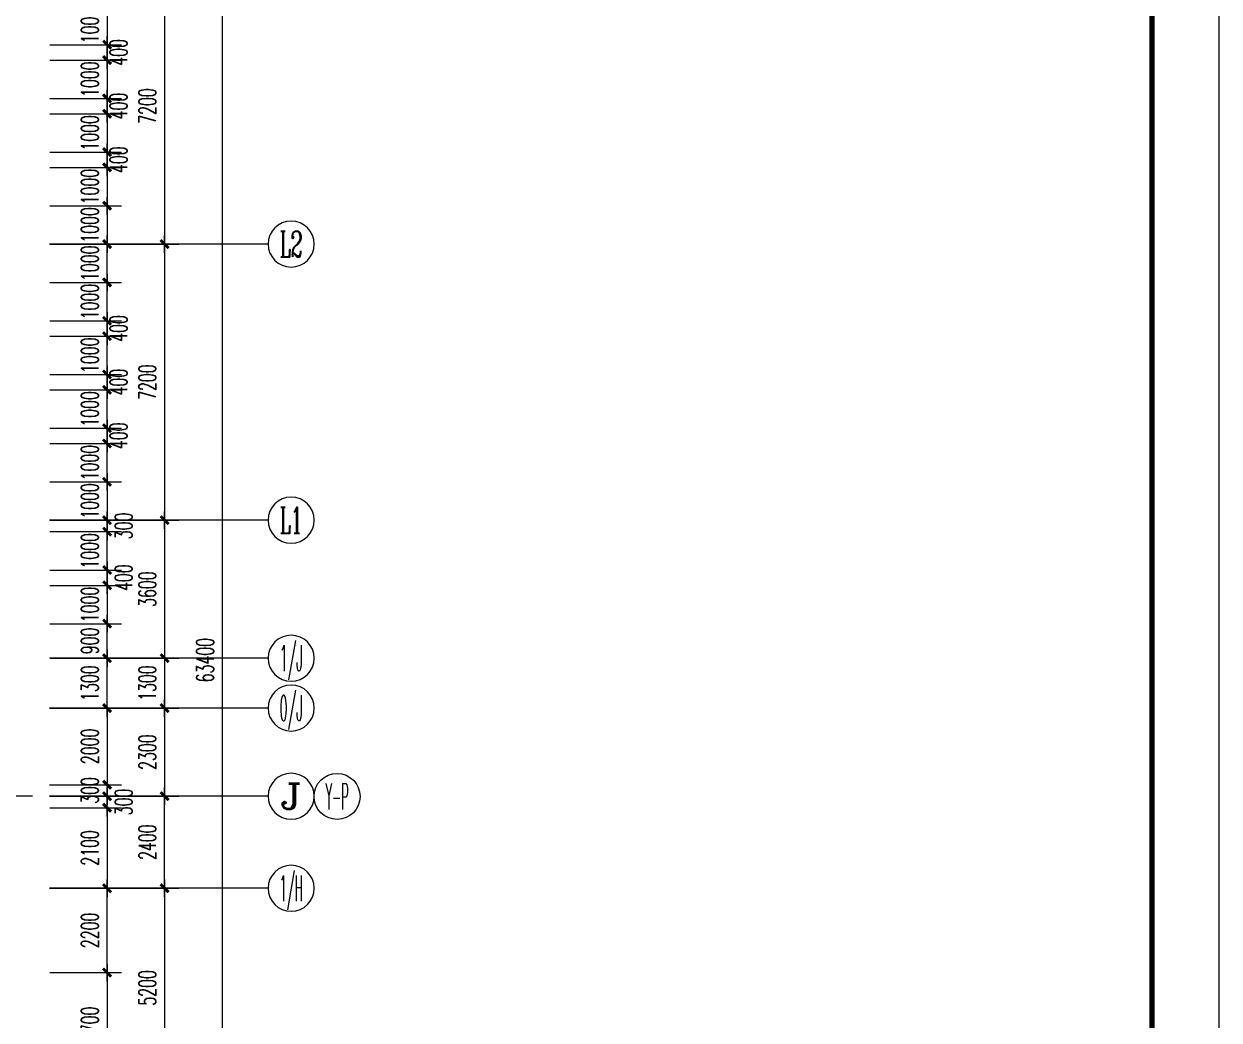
# Model space of a CAD drawing. Extents: x 2719331 to 3465925, y -270324 to -167476.
# Drawn here: x 2978584 to 3009750, y -219270 to -193288 of the extents above; entities that cross this region are included whole.
import ezdxf
from ezdxf.enums import TextEntityAlignment as Align

# ---------------------------------------------------------------- set-up
doc = ezdxf.new("R2010")
doc.units = 0
doc.header["$LTSCALE"] = 1500
doc.header["$MEASUREMENT"] = 0
doc.linetypes.add('CENTER', pattern=[2, 1.25, -0.25, 0.25, -0.25])
doc.layers.get('0').update_dxf_attribs({"linetype": 'CONTINUOUS', "lineweight": 0})
doc.layers.get('DEFPOINTS').update_dxf_attribs({"linetype": 'CONTINUOUS', "lineweight": 5})
for name, color, linetype, lineweight in [('AXIS', 7, 'CONTINUOUS', 5), ('AXIS_TEXT', 7, 'CONTINUOUS', 5), ('DOTE', 7, 'CENTER', 5), ('我的', 7, 'CONTINUOUS', 5)]:
    doc.layers.add(name, color=color, linetype=linetype, lineweight=lineweight)
doc.styles.add('COMPLEX', font='COMPLEX')
doc.styles.add('DIM_FONT', font='romans.shx', dxfattribs={"width": 0.6})
doc.dimstyles.new('DIMN150', dxfattribs={"dimscale": 1.5, "dimtxt": 300, "dimasz": 1, "dimexe": 250, "dimexo": 300, "dimgap": 150, "dimtad": 1, "dimdec": 0, "dimdsep": 46, "dimtxsty": 'DIM_FONT', "dimblk": '_DIMX', "dimcen": 2.5, "dimdle": 0.3, "dimclrd": 7, "dimclre": 256, "dimclrt": 256, "dimadec": 0, "dimazin": 0, "dimtfac": 1, "dimtdec": 0, "dimtix": 1, "dimtmove": 2, "dimatfit": 3, "dimldrblk": '_DIMX', "dimfxl": 1, "dimtvp": 1, "dimtolj": 1, "dimtzin": 0, "dimlwd": -1, "dimlwe": -1, "dimarcsym": 0})

# ---------------------------------------------------------------- blocks, each defined once
blk = doc.blocks.new('_AXISO')
blk.add_circle((0, 0), 0.5)
at = {"layer": 'AXIS_TEXT', "style": 'COMPLEX', "width": 1.041667}
blk.add_attdef('A', text='', height=0.56, dxfattribs=at).set_placement((-0.25, -0.28), (0.25, -0.28), align=Align.FIT)
blk = doc.blocks.new('_DIMX')
blk.add_line((-150, 0), (150, 0))
at = {"const_width": 50}
blk.add_lwpolyline([(-70, -70), (70, 70)], dxfattribs=at)
blk = doc.blocks.new('*D1771')
at = {"layer": 'DEFPOINTS', "color": 0, "lineweight": 25}
for p in [(2979253, -191831), (2979253, -199031), (2982253, -199031)]:
    blk.add_point(p, dxfattribs=at)
at = {"layer": '我的'}
for p, q in [((2979703, -191831), (2982628, -191831)), ((2979703, -199031), (2982628, -199031))]:
    blk.add_line(p, q, dxfattribs=at)
at = {"layer": '我的', "color": 7}
blk.add_line((2982253, -191833), (2982253, -199030), dxfattribs=at)
at = {"layer": '我的', "color": 7, "xscale": 1.5, "yscale": 1.5, "zscale": 1.5}
for p, rotation in [((2982253, -191831), 90), ((2982253, -199031), 270)]:
    blk.add_blockref('_DIMX', p, dxfattribs=dict(at, rotation=rotation))
at = {"layer": '我的', "lineweight": 0, "insert": (2981803, -195431), "char_height": 450, "attachment_point": 5, "rotation": 90, "style": 'DIM_FONT'}
blk.add_mtext('\\A1;7200', dxfattribs=at)
blk = doc.blocks.new('*D1772')
at = {"layer": 'DEFPOINTS', "color": 0, "lineweight": 25}
for p in [(2979253, -199031), (2979253, -206231), (2982253, -206231)]:
    blk.add_point(p, dxfattribs=at)
at = {"layer": '我的'}
for p, q in [((2979703, -199031), (2982628, -199031)), ((2979703, -206231), (2982628, -206231))]:
    blk.add_line(p, q, dxfattribs=at)
at = {"layer": '我的', "color": 7}
blk.add_line((2982253, -199033), (2982253, -206230), dxfattribs=at)
at = {"layer": '我的', "color": 7, "xscale": 1.5, "yscale": 1.5, "zscale": 1.5}
for p, rotation in [((2982253, -199031), 90), ((2982253, -206231), 270)]:
    blk.add_blockref('_DIMX', p, dxfattribs=dict(at, rotation=rotation))
at = {"layer": '我的', "lineweight": 0, "insert": (2981803, -202631), "char_height": 450, "attachment_point": 5, "rotation": 90, "style": 'DIM_FONT'}
blk.add_mtext('\\A1;7200', dxfattribs=at)
blk = doc.blocks.new('*D1773')
at = {"layer": 'DEFPOINTS', "color": 0, "lineweight": 25}
for p in [(2978808, -209831), (2979253, -211131), (2982253, -211131)]:
    blk.add_point(p, dxfattribs=at)
at = {"layer": '我的'}
for p, q in [((2979258, -209831), (2982628, -209831)), ((2979703, -211131), (2982628, -211131))]:
    blk.add_line(p, q, dxfattribs=at)
at = {"layer": '我的', "color": 7}
for p, q in [((2982253, -209830), (2982253, -209828)), ((2982253, -209831), (2982253, -211131)), ((2982253, -211133), (2982253, -211134))]:
    blk.add_line(p, q, dxfattribs=at)
at = {"layer": '我的', "color": 7, "xscale": 1.5, "yscale": 1.5, "zscale": 1.5}
for p, rotation in [((2982253, -209831), 270), ((2982253, -211131), 90)]:
    blk.add_blockref('_DIMX', p, dxfattribs=dict(at, rotation=rotation))
at = {"layer": '我的', "lineweight": 0, "insert": (2981803, -210481), "char_height": 450, "attachment_point": 5, "rotation": 90, "style": 'DIM_FONT'}
blk.add_mtext('\\A1;1300', dxfattribs=at)
blk = doc.blocks.new('*D1774')
at = {"layer": 'DEFPOINTS', "color": 0, "lineweight": 25}
for p in [(2979253, -215831), (2979253, -221031), (2982253, -221031)]:
    blk.add_point(p, dxfattribs=at)
at = {"layer": '我的'}
for p, q in [((2979703, -215831), (2982628, -215831)), ((2979703, -221031), (2982628, -221031))]:
    blk.add_line(p, q, dxfattribs=at)
at = {"layer": '我的', "color": 7}
blk.add_line((2982253, -215833), (2982253, -221030), dxfattribs=at)
at = {"layer": '我的', "color": 7, "xscale": 1.5, "yscale": 1.5, "zscale": 1.5}
for p, rotation in [((2982253, -215831), 90), ((2982253, -221031), 270)]:
    blk.add_blockref('_DIMX', p, dxfattribs=dict(at, rotation=rotation))
at = {"layer": '我的', "lineweight": 0, "insert": (2981803, -218431), "char_height": 450, "attachment_point": 5, "rotation": 90, "style": 'DIM_FONT'}
blk.add_mtext('\\A1;5200', dxfattribs=at)
blk = doc.blocks.new('*D1776')
at = {"layer": 'DEFPOINTS', "color": 0, "lineweight": 25}
for p in [(2978808, -206231), (2979253, -209831), (2982253, -209831)]:
    blk.add_point(p, dxfattribs=at)
at = {"layer": '我的'}
for p, q in [((2979258, -206231), (2982628, -206231)), ((2979703, -209831), (2982628, -209831))]:
    blk.add_line(p, q, dxfattribs=at)
at = {"layer": '我的', "color": 7}
blk.add_line((2982253, -206233), (2982253, -209830), dxfattribs=at)
at = {"layer": '我的', "color": 7, "xscale": 1.5, "yscale": 1.5, "zscale": 1.5}
for p, rotation in [((2982253, -206231), 90), ((2982253, -209831), 270)]:
    blk.add_blockref('_DIMX', p, dxfattribs=dict(at, rotation=rotation))
at = {"layer": '我的', "lineweight": 0, "insert": (2981803, -208031), "char_height": 450, "attachment_point": 5, "rotation": 90, "style": 'DIM_FONT'}
blk.add_mtext('\\A1;3600', dxfattribs=at)
blk = doc.blocks.new('*D1828')
at = {"layer": 'DEFPOINTS', "color": 0, "lineweight": 25}
for p in [(2978807, -192831), (2978807, -193831), (2980753, -193831)]:
    blk.add_point(p, dxfattribs=at)
at = {"layer": '我的'}
for p, q in [((2979257, -192831), (2981128, -192831)), ((2979257, -193831), (2981128, -193831))]:
    blk.add_line(p, q, dxfattribs=at)
at = {"layer": '我的', "color": 7}
for p, q in [((2980753, -192830), (2980753, -192828)), ((2980753, -192831), (2980753, -193831)), ((2980753, -193833), (2980753, -193834))]:
    blk.add_line(p, q, dxfattribs=at)
at = {"layer": '我的', "color": 7, "xscale": 1.5, "yscale": 1.5, "zscale": 1.5}
for p, rotation in [((2980753, -192831), 270), ((2980753, -193831), 90)]:
    blk.add_blockref('_DIMX', p, dxfattribs=dict(at, rotation=rotation))
at = {"layer": '我的', "lineweight": 0, "insert": (2980303, -193331), "char_height": 450, "attachment_point": 5, "rotation": 90, "style": 'DIM_FONT'}
blk.add_mtext('\\A1;1000', dxfattribs=at)
blk = doc.blocks.new('*D1829')
at = {"layer": 'DEFPOINTS', "color": 0, "lineweight": 25}
for p in [(2978807, -193831), (2978807, -194231), (2980753, -194231)]:
    blk.add_point(p, dxfattribs=at)
at = {"layer": '我的'}
for p, q in [((2979257, -193831), (2981128, -193831)), ((2979257, -194231), (2981128, -194231))]:
    blk.add_line(p, q, dxfattribs=at)
at = {"layer": '我的', "color": 7}
for p, q in [((2980753, -193830), (2980753, -193828)), ((2980753, -193831), (2980753, -194231)), ((2980753, -194233), (2980753, -194234))]:
    blk.add_line(p, q, dxfattribs=at)
at = {"layer": '我的', "color": 7, "xscale": 1.5, "yscale": 1.5, "zscale": 1.5}
for p, rotation in [((2980753, -193831), 270), ((2980753, -194231), 90)]:
    blk.add_blockref('_DIMX', p, dxfattribs=dict(at, rotation=rotation))
at = {"layer": '我的', "lineweight": 0, "insert": (2981053, -194031), "char_height": 450, "attachment_point": 5, "rotation": 90, "style": 'DIM_FONT'}
blk.add_mtext('\\A1;400', dxfattribs=at)
blk = doc.blocks.new('*D1830')
at = {"layer": 'DEFPOINTS', "color": 0, "lineweight": 25}
for p in [(2978807, -194231), (2978807, -195231), (2980753, -195231)]:
    blk.add_point(p, dxfattribs=at)
at = {"layer": '我的'}
for p, q in [((2979257, -194231), (2981128, -194231)), ((2979257, -195231), (2981128, -195231))]:
    blk.add_line(p, q, dxfattribs=at)
at = {"layer": '我的', "color": 7}
for p, q in [((2980753, -194230), (2980753, -194228)), ((2980753, -194231), (2980753, -195231)), ((2980753, -195233), (2980753, -195234))]:
    blk.add_line(p, q, dxfattribs=at)
at = {"layer": '我的', "color": 7, "xscale": 1.5, "yscale": 1.5, "zscale": 1.5}
for p, rotation in [((2980753, -194231), 270), ((2980753, -195231), 90)]:
    blk.add_blockref('_DIMX', p, dxfattribs=dict(at, rotation=rotation))
at = {"layer": '我的', "lineweight": 0, "insert": (2980303, -194731), "char_height": 450, "attachment_point": 5, "rotation": 90, "style": 'DIM_FONT'}
blk.add_mtext('\\A1;1000', dxfattribs=at)
blk = doc.blocks.new('*D1831')
at = {"layer": 'DEFPOINTS', "color": 0, "lineweight": 25}
for p in [(2978807, -195231), (2978807, -195631), (2980753, -195631)]:
    blk.add_point(p, dxfattribs=at)
at = {"layer": '我的'}
for p, q in [((2979257, -195231), (2981128, -195231)), ((2979257, -195631), (2981128, -195631))]:
    blk.add_line(p, q, dxfattribs=at)
at = {"layer": '我的', "color": 7}
for p, q in [((2980753, -195230), (2980753, -195228)), ((2980753, -195231), (2980753, -195631)), ((2980753, -195633), (2980753, -195634))]:
    blk.add_line(p, q, dxfattribs=at)
at = {"layer": '我的', "color": 7, "xscale": 1.5, "yscale": 1.5, "zscale": 1.5}
for p, rotation in [((2980753, -195231), 270), ((2980753, -195631), 90)]:
    blk.add_blockref('_DIMX', p, dxfattribs=dict(at, rotation=rotation))
at = {"layer": '我的', "lineweight": 0, "insert": (2981053, -195431), "char_height": 450, "attachment_point": 5, "rotation": 90, "style": 'DIM_FONT'}
blk.add_mtext('\\A1;400', dxfattribs=at)
blk = doc.blocks.new('*D1832')
at = {"layer": 'DEFPOINTS', "color": 0, "lineweight": 25}
for p in [(2978807, -195631), (2978807, -196631), (2980753, -196631)]:
    blk.add_point(p, dxfattribs=at)
at = {"layer": '我的'}
for p, q in [((2979257, -195631), (2981128, -195631)), ((2979257, -196631), (2981128, -196631))]:
    blk.add_line(p, q, dxfattribs=at)
at = {"layer": '我的', "color": 7}
for p, q in [((2980753, -195630), (2980753, -195628)), ((2980753, -195631), (2980753, -196631)), ((2980753, -196633), (2980753, -196634))]:
    blk.add_line(p, q, dxfattribs=at)
at = {"layer": '我的', "color": 7, "xscale": 1.5, "yscale": 1.5, "zscale": 1.5}
for p, rotation in [((2980753, -195631), 270), ((2980753, -196631), 90)]:
    blk.add_blockref('_DIMX', p, dxfattribs=dict(at, rotation=rotation))
at = {"layer": '我的', "lineweight": 0, "insert": (2980303, -196131), "char_height": 450, "attachment_point": 5, "rotation": 90, "style": 'DIM_FONT'}
blk.add_mtext('\\A1;1000', dxfattribs=at)
blk = doc.blocks.new('*D1833')
at = {"layer": 'DEFPOINTS', "color": 0, "lineweight": 25}
for p in [(2978807, -196631), (2978807, -197031), (2980753, -197031)]:
    blk.add_point(p, dxfattribs=at)
at = {"layer": '我的'}
for p, q in [((2979257, -196631), (2981128, -196631)), ((2979257, -197031), (2981128, -197031))]:
    blk.add_line(p, q, dxfattribs=at)
at = {"layer": '我的', "color": 7}
for p, q in [((2980753, -196630), (2980753, -196628)), ((2980753, -196631), (2980753, -197031)), ((2980753, -197033), (2980753, -197034))]:
    blk.add_line(p, q, dxfattribs=at)
at = {"layer": '我的', "color": 7, "xscale": 1.5, "yscale": 1.5, "zscale": 1.5}
for p, rotation in [((2980753, -196631), 270), ((2980753, -197031), 90)]:
    blk.add_blockref('_DIMX', p, dxfattribs=dict(at, rotation=rotation))
at = {"layer": '我的', "lineweight": 0, "insert": (2981053, -196831), "char_height": 450, "attachment_point": 5, "rotation": 90, "style": 'DIM_FONT'}
blk.add_mtext('\\A1;400', dxfattribs=at)
blk = doc.blocks.new('*D1834')
at = {"layer": 'DEFPOINTS', "color": 0, "lineweight": 25}
for p in [(2978807, -197031), (2978807, -198031), (2980753, -198031)]:
    blk.add_point(p, dxfattribs=at)
at = {"layer": '我的'}
for p, q in [((2979257, -197031), (2981128, -197031)), ((2979257, -198031), (2981128, -198031))]:
    blk.add_line(p, q, dxfattribs=at)
at = {"layer": '我的', "color": 7}
for p, q in [((2980753, -197030), (2980753, -197028)), ((2980753, -197031), (2980753, -198031)), ((2980753, -198033), (2980753, -198034))]:
    blk.add_line(p, q, dxfattribs=at)
at = {"layer": '我的', "color": 7, "xscale": 1.5, "yscale": 1.5, "zscale": 1.5}
for p, rotation in [((2980753, -197031), 270), ((2980753, -198031), 90)]:
    blk.add_blockref('_DIMX', p, dxfattribs=dict(at, rotation=rotation))
at = {"layer": '我的', "lineweight": 0, "insert": (2980303, -197531), "char_height": 450, "attachment_point": 5, "rotation": 90, "style": 'DIM_FONT'}
blk.add_mtext('\\A1;1000', dxfattribs=at)
blk = doc.blocks.new('*D1835')
at = {"layer": 'DEFPOINTS', "color": 0, "lineweight": 25}
for p in [(2978807, -198031), (2978807, -199031), (2980753, -199031)]:
    blk.add_point(p, dxfattribs=at)
at = {"layer": '我的'}
for p, q in [((2979257, -198031), (2981128, -198031)), ((2979257, -199031), (2981128, -199031))]:
    blk.add_line(p, q, dxfattribs=at)
at = {"layer": '我的', "color": 7}
for p, q in [((2980753, -198030), (2980753, -198028)), ((2980753, -198031), (2980753, -199031)), ((2980753, -199033), (2980753, -199034))]:
    blk.add_line(p, q, dxfattribs=at)
at = {"layer": '我的', "color": 7, "xscale": 1.5, "yscale": 1.5, "zscale": 1.5}
for p, rotation in [((2980753, -198031), 270), ((2980753, -199031), 90)]:
    blk.add_blockref('_DIMX', p, dxfattribs=dict(at, rotation=rotation))
at = {"layer": '我的', "lineweight": 0, "insert": (2980303, -198531), "char_height": 450, "attachment_point": 5, "rotation": 90, "style": 'DIM_FONT'}
blk.add_mtext('\\A1;1000', dxfattribs=at)
blk = doc.blocks.new('*D1836')
at = {"layer": 'DEFPOINTS', "color": 0, "lineweight": 25}
for p in [(2978807, -206231), (2978807, -206531), (2980753, -206531)]:
    blk.add_point(p, dxfattribs=at)
at = {"layer": '我的'}
for p, q in [((2979257, -206231), (2981128, -206231)), ((2979257, -206531), (2981128, -206531))]:
    blk.add_line(p, q, dxfattribs=at)
at = {"layer": '我的', "color": 7}
for p, q in [((2980753, -206230), (2980753, -206228)), ((2980753, -206231), (2980753, -206531)), ((2980753, -206533), (2980753, -206534))]:
    blk.add_line(p, q, dxfattribs=at)
at = {"layer": '我的', "color": 7, "xscale": 1.5, "yscale": 1.5, "zscale": 1.5}
for p, rotation in [((2980753, -206231), 270), ((2980753, -206531), 90)]:
    blk.add_blockref('_DIMX', p, dxfattribs=dict(at, rotation=rotation))
at = {"layer": '我的', "lineweight": 0, "insert": (2981185, -206381), "char_height": 450, "attachment_point": 5, "rotation": 90, "style": 'DIM_FONT'}
blk.add_mtext('\\A1;300', dxfattribs=at)
blk = doc.blocks.new('*D1837')
at = {"layer": 'DEFPOINTS', "color": 0, "lineweight": 25}
for p in [(2978807, -207531), (2978807, -207931), (2980753, -207931)]:
    blk.add_point(p, dxfattribs=at)
at = {"layer": '我的'}
for p, q in [((2979257, -207531), (2981128, -207531)), ((2979257, -207931), (2981128, -207931))]:
    blk.add_line(p, q, dxfattribs=at)
at = {"layer": '我的', "color": 7}
for p, q in [((2980753, -207530), (2980753, -207528)), ((2980753, -207531), (2980753, -207931)), ((2980753, -207933), (2980753, -207934))]:
    blk.add_line(p, q, dxfattribs=at)
at = {"layer": '我的', "color": 7, "xscale": 1.5, "yscale": 1.5, "zscale": 1.5}
for p, rotation in [((2980753, -207531), 270), ((2980753, -207931), 90)]:
    blk.add_blockref('_DIMX', p, dxfattribs=dict(at, rotation=rotation))
at = {"layer": '我的', "lineweight": 0, "insert": (2981185, -207731), "char_height": 450, "attachment_point": 5, "rotation": 90, "style": 'DIM_FONT'}
blk.add_mtext('\\A1;400', dxfattribs=at)
blk = doc.blocks.new('*D1838')
at = {"layer": 'DEFPOINTS', "color": 0, "lineweight": 25}
for p in [(2978807, -207931), (2978807, -208931), (2980753, -208931)]:
    blk.add_point(p, dxfattribs=at)
at = {"layer": '我的'}
for p, q in [((2979257, -207931), (2981128, -207931)), ((2979257, -208931), (2981128, -208931))]:
    blk.add_line(p, q, dxfattribs=at)
at = {"layer": '我的', "color": 7}
for p, q in [((2980753, -207930), (2980753, -207928)), ((2980753, -207931), (2980753, -208931)), ((2980753, -208933), (2980753, -208934))]:
    blk.add_line(p, q, dxfattribs=at)
at = {"layer": '我的', "color": 7, "xscale": 1.5, "yscale": 1.5, "zscale": 1.5}
for p, rotation in [((2980753, -207931), 270), ((2980753, -208931), 90)]:
    blk.add_blockref('_DIMX', p, dxfattribs=dict(at, rotation=rotation))
at = {"layer": '我的', "lineweight": 0, "insert": (2980303, -208431), "char_height": 450, "attachment_point": 5, "rotation": 90, "style": 'DIM_FONT'}
blk.add_mtext('\\A1;1000', dxfattribs=at)
blk = doc.blocks.new('*D1839')
at = {"layer": 'DEFPOINTS', "color": 0, "lineweight": 25}
for p in [(2978807, -218032), (2978808, -220731), (2980753, -220731)]:
    blk.add_point(p, dxfattribs=at)
at = {"layer": '我的'}
for p, q in [((2979257, -218032), (2981128, -218032)), ((2979258, -220731), (2981128, -220731))]:
    blk.add_line(p, q, dxfattribs=at)
at = {"layer": '我的', "color": 7}
blk.add_line((2980753, -218033), (2980753, -220730), dxfattribs=at)
at = {"layer": '我的', "color": 7, "xscale": 1.5, "yscale": 1.5, "zscale": 1.5}
for p, rotation in [((2980753, -218032), 90), ((2980753, -220731), 270)]:
    blk.add_blockref('_DIMX', p, dxfattribs=dict(at, rotation=rotation))
at = {"layer": '我的', "lineweight": 0, "insert": (2980303, -219382), "char_height": 450, "attachment_point": 5, "rotation": 90, "style": 'DIM_FONT'}
blk.add_mtext('\\A1;2700', dxfattribs=at)
blk = doc.blocks.new('*D1844')
at = {"layer": 'DEFPOINTS', "color": 0, "lineweight": 25}
for p in [(2978807, -213731), (2978803, -215831), (2980753, -215831)]:
    blk.add_point(p, dxfattribs=at)
at = {"layer": '我的'}
for p, q in [((2979257, -213731), (2981128, -213731)), ((2979253, -215831), (2981128, -215831))]:
    blk.add_line(p, q, dxfattribs=at)
at = {"layer": '我的', "color": 7}
blk.add_line((2980753, -213733), (2980753, -215830), dxfattribs=at)
at = {"layer": '我的', "color": 7, "xscale": 1.5, "yscale": 1.5, "zscale": 1.5}
for p, rotation in [((2980753, -213731), 90), ((2980753, -215831), 270)]:
    blk.add_blockref('_DIMX', p, dxfattribs=dict(at, rotation=rotation))
at = {"layer": '我的', "lineweight": 0, "insert": (2980303, -214781), "char_height": 450, "attachment_point": 5, "rotation": 90, "style": 'DIM_FONT'}
blk.add_mtext('\\A1;2100', dxfattribs=at)
blk = doc.blocks.new('*D1647')
at = {"layer": 'DEFPOINTS', "color": 0, "lineweight": 25}
for p in [(2978803, -211132), (2978803, -213131), (2980753, -213131)]:
    blk.add_point(p, dxfattribs=at)
at = {"layer": '我的'}
for p, q in [((2979253, -211132), (2981128, -211132)), ((2979253, -213131), (2981128, -213131))]:
    blk.add_line(p, q, dxfattribs=at)
at = {"layer": '我的', "color": 7}
blk.add_line((2980753, -211133), (2980753, -213130), dxfattribs=at)
at = {"layer": '我的', "color": 7, "xscale": 1.5, "yscale": 1.5, "zscale": 1.5}
for p, rotation in [((2980753, -211132), 90), ((2980753, -213131), 270)]:
    blk.add_blockref('_DIMX', p, dxfattribs=dict(at, rotation=rotation))
at = {"layer": '我的', "lineweight": 0, "insert": (2980303, -212131), "char_height": 450, "attachment_point": 5, "rotation": 90, "style": 'DIM_FONT'}
blk.add_mtext('\\A1;2000', dxfattribs=at)
blk = doc.blocks.new('*D1654')
at = {"layer": 'DEFPOINTS', "color": 0, "lineweight": 25}
for p in [(2980308, -178181), (2980308, -241582), (2983758, -241582)]:
    blk.add_point(p, dxfattribs=at)
at = {"layer": '我的'}
for p, q in [((2980758, -178181), (2984133, -178181)), ((2980758, -241582), (2984133, -241582))]:
    blk.add_line(p, q, dxfattribs=at)
at = {"layer": '我的', "color": 7}
blk.add_line((2983758, -178183), (2983758, -241580), dxfattribs=at)
at = {"layer": '我的', "color": 7, "xscale": 1.5, "yscale": 1.5, "zscale": 1.5}
for p, rotation in [((2983758, -178181), 90), ((2983758, -241582), 270)]:
    blk.add_blockref('_DIMX', p, dxfattribs=dict(at, rotation=rotation))
at = {"layer": '我的', "lineweight": 0, "insert": (2983308, -209882), "char_height": 450, "attachment_point": 5, "rotation": 90, "style": 'DIM_FONT'}
blk.add_mtext('\\A1;63400', dxfattribs=at)
blk = doc.blocks.new('*D1687')
at = {"layer": 'DEFPOINTS', "color": 0, "lineweight": 25}
for p in [(2978803, -213431), (2982253, -213431), (2978803, -215831)]:
    blk.add_point(p, dxfattribs=at)
at = {"layer": '我的'}
for p, q in [((2979253, -213431), (2982628, -213431)), ((2979253, -215831), (2982628, -215831))]:
    blk.add_line(p, q, dxfattribs=at)
at = {"layer": '我的', "color": 7}
blk.add_line((2982253, -215830), (2982253, -213433), dxfattribs=at)
at = {"layer": '我的', "color": 7, "xscale": 1.5, "yscale": 1.5, "zscale": 1.5}
for p, rotation in [((2982253, -213431), 90), ((2982253, -215831), 270)]:
    blk.add_blockref('_DIMX', p, dxfattribs=dict(at, rotation=rotation))
at = {"layer": '我的', "lineweight": 0, "insert": (2981803, -214631), "char_height": 450, "attachment_point": 5, "rotation": 90, "style": 'DIM_FONT'}
blk.add_mtext('\\A1;2400', dxfattribs=at)
blk = doc.blocks.new('*D1688')
at = {"layer": 'DEFPOINTS', "color": 0, "lineweight": 25}
for p in [(2978803, -211132), (2978803, -213431), (2982253, -213431)]:
    blk.add_point(p, dxfattribs=at)
at = {"layer": '我的'}
for p, q in [((2979253, -211132), (2982628, -211132)), ((2979253, -213431), (2982628, -213431))]:
    blk.add_line(p, q, dxfattribs=at)
at = {"layer": '我的', "color": 7}
blk.add_line((2982253, -211133), (2982253, -213430), dxfattribs=at)
at = {"layer": '我的', "color": 7, "xscale": 1.5, "yscale": 1.5, "zscale": 1.5}
for p, rotation in [((2982253, -211132), 90), ((2982253, -213431), 270)]:
    blk.add_blockref('_DIMX', p, dxfattribs=dict(at, rotation=rotation))
at = {"layer": '我的', "lineweight": 0, "insert": (2981803, -212281), "char_height": 450, "attachment_point": 5, "rotation": 90, "style": 'DIM_FONT'}
blk.add_mtext('\\A1;2300', dxfattribs=at)
blk = doc.blocks.new('*D1732')
at = {"layer": 'DEFPOINTS', "color": 0, "lineweight": 25}
for p in [(2978807, -206531), (2980753, -206531), (2978807, -207531)]:
    blk.add_point(p, dxfattribs=at)
at = {"layer": '我的'}
for p, q in [((2979257, -206531), (2981128, -206531)), ((2979257, -207531), (2981128, -207531))]:
    blk.add_line(p, q, dxfattribs=at)
at = {"layer": '我的', "color": 7}
for p, q in [((2980753, -206530), (2980753, -206528)), ((2980753, -207531), (2980753, -206531)), ((2980753, -207533), (2980753, -207534))]:
    blk.add_line(p, q, dxfattribs=at)
at = {"layer": '我的', "color": 7, "xscale": 1.5, "yscale": 1.5, "zscale": 1.5}
for p, rotation in [((2980753, -206531), 270), ((2980753, -207531), 90)]:
    blk.add_blockref('_DIMX', p, dxfattribs=dict(at, rotation=rotation))
at = {"layer": '我的', "lineweight": 0, "insert": (2980303, -207031), "char_height": 450, "attachment_point": 5, "rotation": 90, "style": 'DIM_FONT'}
blk.add_mtext('\\A1;1000', dxfattribs=at)
blk = doc.blocks.new('*D1733')
at = {"layer": 'DEFPOINTS', "color": 0, "lineweight": 25}
for p in [(2978807, -208931), (2980753, -208931), (2978808, -209831)]:
    blk.add_point(p, dxfattribs=at)
at = {"layer": '我的'}
for p, q in [((2979257, -208931), (2981128, -208931)), ((2979258, -209831), (2981128, -209831))]:
    blk.add_line(p, q, dxfattribs=at)
at = {"layer": '我的', "color": 7}
for p, q in [((2980753, -208930), (2980753, -208928)), ((2980753, -209831), (2980753, -208931)), ((2980753, -209833), (2980753, -209834))]:
    blk.add_line(p, q, dxfattribs=at)
at = {"layer": '我的', "color": 7, "xscale": 1.5, "yscale": 1.5, "zscale": 1.5}
for p, rotation in [((2980753, -208931), 270), ((2980753, -209831), 90)]:
    blk.add_blockref('_DIMX', p, dxfattribs=dict(at, rotation=rotation))
at = {"layer": '我的', "lineweight": 0, "insert": (2980303, -209381), "char_height": 450, "attachment_point": 5, "rotation": 90, "style": 'DIM_FONT'}
blk.add_mtext('\\A1;900', dxfattribs=at)
blk = doc.blocks.new('*D1734')
at = {"layer": 'DEFPOINTS', "color": 0, "lineweight": 25}
for p in [(2978807, -209831), (2980753, -209831), (2978803, -211132)]:
    blk.add_point(p, dxfattribs=at)
at = {"layer": '我的'}
for p, q in [((2979257, -209831), (2981128, -209831)), ((2979253, -211132), (2981128, -211132))]:
    blk.add_line(p, q, dxfattribs=at)
at = {"layer": '我的', "color": 7}
for p, q in [((2980753, -209830), (2980753, -209828)), ((2980753, -211132), (2980753, -209831)), ((2980753, -211133), (2980753, -211135))]:
    blk.add_line(p, q, dxfattribs=at)
at = {"layer": '我的', "color": 7, "xscale": 1.5, "yscale": 1.5, "zscale": 1.5}
for p, rotation in [((2980753, -209831), 270), ((2980753, -211132), 90)]:
    blk.add_blockref('_DIMX', p, dxfattribs=dict(at, rotation=rotation))
at = {"layer": '我的', "lineweight": 0, "insert": (2980303, -210482), "char_height": 450, "attachment_point": 5, "rotation": 90, "style": 'DIM_FONT'}
blk.add_mtext('\\A1;1300', dxfattribs=at)
blk = doc.blocks.new('*D1735')
at = {"layer": 'DEFPOINTS', "color": 0, "lineweight": 25}
for p in [(2978808, -213431), (2980753, -213431), (2978807, -213731)]:
    blk.add_point(p, dxfattribs=at)
at = {"layer": '我的'}
for p, q in [((2979258, -213431), (2981128, -213431)), ((2979257, -213731), (2981128, -213731))]:
    blk.add_line(p, q, dxfattribs=at)
at = {"layer": '我的', "color": 7}
for p, q in [((2980753, -213430), (2980753, -213428)), ((2980753, -213731), (2980753, -213431)), ((2980753, -213733), (2980753, -213734))]:
    blk.add_line(p, q, dxfattribs=at)
at = {"layer": '我的', "color": 7, "xscale": 1.5, "yscale": 1.5, "zscale": 1.5}
for p, rotation in [((2980753, -213431), 270), ((2980753, -213731), 90)]:
    blk.add_blockref('_DIMX', p, dxfattribs=dict(at, rotation=rotation))
at = {"layer": '我的', "lineweight": 0, "insert": (2981185, -213581), "char_height": 450, "attachment_point": 5, "rotation": 90, "style": 'DIM_FONT'}
blk.add_mtext('\\A1;300', dxfattribs=at)
blk = doc.blocks.new('*D1736')
at = {"layer": 'DEFPOINTS', "color": 0, "lineweight": 25}
for p in [(2978803, -215831), (2980753, -215831), (2978807, -218032)]:
    blk.add_point(p, dxfattribs=at)
at = {"layer": '我的'}
for p, q in [((2979253, -215831), (2981128, -215831)), ((2979257, -218032), (2981128, -218032))]:
    blk.add_line(p, q, dxfattribs=at)
at = {"layer": '我的', "color": 7}
blk.add_line((2980753, -218030), (2980753, -215833), dxfattribs=at)
at = {"layer": '我的', "color": 7, "xscale": 1.5, "yscale": 1.5, "zscale": 1.5}
for p, rotation in [((2980753, -215831), 90), ((2980753, -218032), 270)]:
    blk.add_blockref('_DIMX', p, dxfattribs=dict(at, rotation=rotation))
at = {"layer": '我的', "lineweight": 0, "insert": (2980303, -216931), "char_height": 450, "attachment_point": 5, "rotation": 90, "style": 'DIM_FONT'}
blk.add_mtext('\\A1;2200', dxfattribs=at)
blk = doc.blocks.new('*D1606')
at = {"layer": 'DEFPOINTS', "color": 0, "lineweight": 25}
for p in [(2978807, -213131), (2978808, -213431), (2980753, -213431)]:
    blk.add_point(p, dxfattribs=at)
at = {"layer": '我的'}
for p, q in [((2979257, -213131), (2981128, -213131)), ((2979258, -213431), (2981128, -213431))]:
    blk.add_line(p, q, dxfattribs=at)
at = {"layer": '我的', "color": 7}
for p, q in [((2980753, -213130), (2980753, -213128)), ((2980753, -213131), (2980753, -213431)), ((2980753, -213433), (2980753, -213434))]:
    blk.add_line(p, q, dxfattribs=at)
at = {"layer": '我的', "color": 7, "xscale": 1.5, "yscale": 1.5, "zscale": 1.5}
for p, rotation in [((2980753, -213131), 270), ((2980753, -213431), 90)]:
    blk.add_blockref('_DIMX', p, dxfattribs=dict(at, rotation=rotation))
at = {"layer": '我的', "lineweight": 0, "insert": (2980303, -213281), "char_height": 450, "attachment_point": 5, "rotation": 90, "style": 'DIM_FONT'}
blk.add_mtext('\\A1;300', dxfattribs=at)
blk = doc.blocks.new('*D1607')
at = {"layer": 'DEFPOINTS', "color": 0, "lineweight": 25}
for p in [(2978807, -203831), (2980753, -203831), (2978807, -204231)]:
    blk.add_point(p, dxfattribs=at)
at = {"layer": '我的'}
for p, q in [((2979257, -203831), (2981128, -203831)), ((2979257, -204231), (2981128, -204231))]:
    blk.add_line(p, q, dxfattribs=at)
at = {"layer": '我的', "color": 7}
for p, q in [((2980753, -203830), (2980753, -203828)), ((2980753, -204231), (2980753, -203831)), ((2980753, -204233), (2980753, -204234))]:
    blk.add_line(p, q, dxfattribs=at)
at = {"layer": '我的', "color": 7, "xscale": 1.5, "yscale": 1.5, "zscale": 1.5}
for p, rotation in [((2980753, -203831), 270), ((2980753, -204231), 90)]:
    blk.add_blockref('_DIMX', p, dxfattribs=dict(at, rotation=rotation))
at = {"layer": '我的', "lineweight": 0, "insert": (2981053, -204031), "char_height": 450, "attachment_point": 5, "rotation": 90, "style": 'DIM_FONT'}
blk.add_mtext('\\A1;400', dxfattribs=at)
blk = doc.blocks.new('*D1608')
at = {"layer": 'DEFPOINTS', "color": 0, "lineweight": 25}
for p in [(2978807, -202831), (2980753, -202831), (2978807, -203831)]:
    blk.add_point(p, dxfattribs=at)
at = {"layer": '我的'}
for p, q in [((2979257, -202831), (2981128, -202831)), ((2979257, -203831), (2981128, -203831))]:
    blk.add_line(p, q, dxfattribs=at)
at = {"layer": '我的', "color": 7}
for p, q in [((2980753, -202830), (2980753, -202828)), ((2980753, -203831), (2980753, -202831)), ((2980753, -203833), (2980753, -203834))]:
    blk.add_line(p, q, dxfattribs=at)
at = {"layer": '我的', "color": 7, "xscale": 1.5, "yscale": 1.5, "zscale": 1.5}
for p, rotation in [((2980753, -202831), 270), ((2980753, -203831), 90)]:
    blk.add_blockref('_DIMX', p, dxfattribs=dict(at, rotation=rotation))
at = {"layer": '我的', "lineweight": 0, "insert": (2980303, -203331), "char_height": 450, "attachment_point": 5, "rotation": 90, "style": 'DIM_FONT'}
blk.add_mtext('\\A1;1000', dxfattribs=at)
blk = doc.blocks.new('*D1609')
at = {"layer": 'DEFPOINTS', "color": 0, "lineweight": 25}
for p in [(2978807, -202431), (2980753, -202431), (2978807, -202831)]:
    blk.add_point(p, dxfattribs=at)
at = {"layer": '我的'}
for p, q in [((2979257, -202431), (2981128, -202431)), ((2979257, -202831), (2981128, -202831))]:
    blk.add_line(p, q, dxfattribs=at)
at = {"layer": '我的', "color": 7}
for p, q in [((2980753, -202430), (2980753, -202428)), ((2980753, -202831), (2980753, -202431)), ((2980753, -202833), (2980753, -202834))]:
    blk.add_line(p, q, dxfattribs=at)
at = {"layer": '我的', "color": 7, "xscale": 1.5, "yscale": 1.5, "zscale": 1.5}
for p, rotation in [((2980753, -202431), 270), ((2980753, -202831), 90)]:
    blk.add_blockref('_DIMX', p, dxfattribs=dict(at, rotation=rotation))
at = {"layer": '我的', "lineweight": 0, "insert": (2981053, -202631), "char_height": 450, "attachment_point": 5, "rotation": 90, "style": 'DIM_FONT'}
blk.add_mtext('\\A1;400', dxfattribs=at)
blk = doc.blocks.new('*D1610')
at = {"layer": 'DEFPOINTS', "color": 0, "lineweight": 25}
for p in [(2978807, -201431), (2980753, -201431), (2978807, -202431)]:
    blk.add_point(p, dxfattribs=at)
at = {"layer": '我的'}
for p, q in [((2979257, -201431), (2981128, -201431)), ((2979257, -202431), (2981128, -202431))]:
    blk.add_line(p, q, dxfattribs=at)
at = {"layer": '我的', "color": 7}
for p, q in [((2980753, -201430), (2980753, -201428)), ((2980753, -202431), (2980753, -201431)), ((2980753, -202433), (2980753, -202434))]:
    blk.add_line(p, q, dxfattribs=at)
at = {"layer": '我的', "color": 7, "xscale": 1.5, "yscale": 1.5, "zscale": 1.5}
for p, rotation in [((2980753, -201431), 270), ((2980753, -202431), 90)]:
    blk.add_blockref('_DIMX', p, dxfattribs=dict(at, rotation=rotation))
at = {"layer": '我的', "lineweight": 0, "insert": (2980303, -201931), "char_height": 450, "attachment_point": 5, "rotation": 90, "style": 'DIM_FONT'}
blk.add_mtext('\\A1;1000', dxfattribs=at)
blk = doc.blocks.new('*D1611')
at = {"layer": 'DEFPOINTS', "color": 0, "lineweight": 25}
for p in [(2978807, -201031), (2980753, -201031), (2978807, -201431)]:
    blk.add_point(p, dxfattribs=at)
at = {"layer": '我的'}
for p, q in [((2979257, -201031), (2981128, -201031)), ((2979257, -201431), (2981128, -201431))]:
    blk.add_line(p, q, dxfattribs=at)
at = {"layer": '我的', "color": 7}
for p, q in [((2980753, -201030), (2980753, -201028)), ((2980753, -201431), (2980753, -201031)), ((2980753, -201433), (2980753, -201434))]:
    blk.add_line(p, q, dxfattribs=at)
at = {"layer": '我的', "color": 7, "xscale": 1.5, "yscale": 1.5, "zscale": 1.5}
for p, rotation in [((2980753, -201031), 270), ((2980753, -201431), 90)]:
    blk.add_blockref('_DIMX', p, dxfattribs=dict(at, rotation=rotation))
at = {"layer": '我的', "lineweight": 0, "insert": (2981053, -201231), "char_height": 450, "attachment_point": 5, "rotation": 90, "style": 'DIM_FONT'}
blk.add_mtext('\\A1;400', dxfattribs=at)
blk = doc.blocks.new('*D1612')
at = {"layer": 'DEFPOINTS', "color": 0, "lineweight": 25}
for p in [(2978807, -200031), (2980753, -200031), (2978807, -201031)]:
    blk.add_point(p, dxfattribs=at)
at = {"layer": '我的'}
for p, q in [((2979257, -200031), (2981128, -200031)), ((2979257, -201031), (2981128, -201031))]:
    blk.add_line(p, q, dxfattribs=at)
at = {"layer": '我的', "color": 7}
for p, q in [((2980753, -200030), (2980753, -200028)), ((2980753, -201031), (2980753, -200031)), ((2980753, -201033), (2980753, -201034))]:
    blk.add_line(p, q, dxfattribs=at)
at = {"layer": '我的', "color": 7, "xscale": 1.5, "yscale": 1.5, "zscale": 1.5}
for p, rotation in [((2980753, -200031), 270), ((2980753, -201031), 90)]:
    blk.add_blockref('_DIMX', p, dxfattribs=dict(at, rotation=rotation))
at = {"layer": '我的', "lineweight": 0, "insert": (2980303, -200531), "char_height": 450, "attachment_point": 5, "rotation": 90, "style": 'DIM_FONT'}
blk.add_mtext('\\A1;1000', dxfattribs=at)
blk = doc.blocks.new('*D1613')
at = {"layer": 'DEFPOINTS', "color": 0, "lineweight": 25}
for p in [(2978807, -199031), (2980753, -199031), (2978807, -200031)]:
    blk.add_point(p, dxfattribs=at)
at = {"layer": '我的'}
for p, q in [((2979257, -199031), (2981128, -199031)), ((2979257, -200031), (2981128, -200031))]:
    blk.add_line(p, q, dxfattribs=at)
at = {"layer": '我的', "color": 7}
for p, q in [((2980753, -199030), (2980753, -199028)), ((2980753, -200031), (2980753, -199031)), ((2980753, -200033), (2980753, -200034))]:
    blk.add_line(p, q, dxfattribs=at)
at = {"layer": '我的', "color": 7, "xscale": 1.5, "yscale": 1.5, "zscale": 1.5}
for p, rotation in [((2980753, -199031), 270), ((2980753, -200031), 90)]:
    blk.add_blockref('_DIMX', p, dxfattribs=dict(at, rotation=rotation))
at = {"layer": '我的', "lineweight": 0, "insert": (2980303, -199531), "char_height": 450, "attachment_point": 5, "rotation": 90, "style": 'DIM_FONT'}
blk.add_mtext('\\A1;1000', dxfattribs=at)
blk = doc.blocks.new('*D1614')
at = {"layer": 'DEFPOINTS', "color": 0, "lineweight": 25}
for p in [(2978807, -204231), (2980753, -204231), (2978807, -205231)]:
    blk.add_point(p, dxfattribs=at)
at = {"layer": '我的'}
for p, q in [((2979257, -204231), (2981128, -204231)), ((2979257, -205231), (2981128, -205231))]:
    blk.add_line(p, q, dxfattribs=at)
at = {"layer": '我的', "color": 7}
for p, q in [((2980753, -204230), (2980753, -204228)), ((2980753, -205231), (2980753, -204231)), ((2980753, -205233), (2980753, -205234))]:
    blk.add_line(p, q, dxfattribs=at)
at = {"layer": '我的', "color": 7, "xscale": 1.5, "yscale": 1.5, "zscale": 1.5}
for p, rotation in [((2980753, -204231), 270), ((2980753, -205231), 90)]:
    blk.add_blockref('_DIMX', p, dxfattribs=dict(at, rotation=rotation))
at = {"layer": '我的', "lineweight": 0, "insert": (2980303, -204731), "char_height": 450, "attachment_point": 5, "rotation": 90, "style": 'DIM_FONT'}
blk.add_mtext('\\A1;1000', dxfattribs=at)
blk = doc.blocks.new('*D1615')
at = {"layer": 'DEFPOINTS', "color": 0, "lineweight": 25}
for p in [(2978807, -205231), (2978807, -206231), (2980753, -206231)]:
    blk.add_point(p, dxfattribs=at)
at = {"layer": '我的'}
for p, q in [((2979257, -205231), (2981128, -205231)), ((2979257, -206231), (2981128, -206231))]:
    blk.add_line(p, q, dxfattribs=at)
at = {"layer": '我的', "color": 7}
for p, q in [((2980753, -205230), (2980753, -205228)), ((2980753, -205231), (2980753, -206231)), ((2980753, -206233), (2980753, -206234))]:
    blk.add_line(p, q, dxfattribs=at)
at = {"layer": '我的', "color": 7, "xscale": 1.5, "yscale": 1.5, "zscale": 1.5}
for p, rotation in [((2980753, -205231), 270), ((2980753, -206231), 90)]:
    blk.add_blockref('_DIMX', p, dxfattribs=dict(at, rotation=rotation))
at = {"layer": '我的', "lineweight": 0, "insert": (2980303, -205731), "char_height": 450, "attachment_point": 5, "rotation": 90, "style": 'DIM_FONT'}
blk.add_mtext('\\A1;1000', dxfattribs=at)

msp = doc.modelspace()

# ---------------------------------------------------------------- linework, layer by layer
at = {"layer": 'AXIS', "color": 250}
msp.add_lwpolyline([(2873029, -167643.1), (2873029, -268956.6), (3009749.5, -268956.6), (3009749.5, -167643.1)], close=True, dxfattribs=at)
at = {"layer": 'AXIS', "color": 0, "const_width": 140.2}
msp.add_lwpolyline([(2874781.8, -169396), (2874781.8, -267203.7), (3007996.7, -267203.7), (3007996.7, -169396)], close=True, dxfattribs=at)
at = {"layer": 'DOTE', "lineweight": 0}
msp.add_line((2978807.5, -213431.5), (2910974.2, -213431.5), dxfattribs=at)
at = {"layer": '我的', "lineweight": 0}
for p, q in [((2984952.8, -199031.5), (2979252.8, -199031.5)), ((2984952.8, -206231.5), (2979252.8, -206231.5)), ((2984957.5, -209831.5), (2979257.5, -209831.5)), ((2984952.8, -211131.5), (2979252.8, -211131.5)), ((2984952.8, -213431.5), (2979252.8, -213431.5)), ((2984952.8, -215831.5), (2979252.8, -215831.5))]:
    msp.add_line(p, q, dxfattribs=at)

# ---------------------------------------------------------------- block references
ref = msp.add_blockref('_AXISO', (2985552.8, -199031.5), dxfattribs=dict(at, xscale=-1200, yscale=1200, zscale=1200))
ref.add_attrib('A', 'L2', dxfattribs={"layer": 'AXIS_TEXT', "height": 672, "style": 'COMPLEX', "width": 0.585937}).set_placement((2985252.8, -199367.5), (2985852.8, -199367.5), align=Align.FIT)
ref = msp.add_blockref('_AXISO', (2985552.8, -206231.5), dxfattribs=dict(at, xscale=-1200, yscale=1200, zscale=1200))
ref.add_attrib('A', 'L1', dxfattribs={"layer": 'AXIS_TEXT', "height": 672, "style": 'COMPLEX', "width": 0.694444}).set_placement((2985252.8, -206567.5), (2985852.8, -206567.5), align=Align.FIT)
ref = msp.add_blockref('_AXISO', (2985552.8, -209831.5), dxfattribs=dict(at, xscale=-1200, yscale=1200, zscale=1200))
ref.add_attrib('A', '1/J', dxfattribs={"layer": 'AXIS_TEXT', "height": 672, "style": 'COMPLEX', "width": 0.390625}).set_placement((2985252.8, -210167.5), (2985852.8, -210167.5), align=Align.FIT)
ref = msp.add_blockref('_AXISO', (2985552.8, -211131.5), dxfattribs=dict(at, xscale=-1200, yscale=1200, zscale=1200))
ref.add_attrib('A', '0/J', dxfattribs={"layer": 'AXIS_TEXT', "height": 672, "style": 'COMPLEX', "width": 0.353774}).set_placement((2985252.8, -211467.5), (2985852.8, -211467.5), align=Align.FIT)
ref = msp.add_blockref('_AXISO', (2985552.8, -213431.5), dxfattribs=dict(at, xscale=-1200, yscale=1200, zscale=1200))
ref.add_attrib('A', 'J', dxfattribs={"layer": 'AXIS_TEXT', "height": 672, "style": 'COMPLEX', "width": 1.704545}).set_placement((2985252.8, -213767.5), (2985852.8, -213767.5), align=Align.FIT)
ref = msp.add_blockref('_AXISO', (2986750.5, -213437), dxfattribs=dict(at, xscale=1200, yscale=1200, zscale=1200))
ref.add_attrib('A', 'Y-P', dxfattribs={"layer": 'AXIS_TEXT', "height": 672, "style": 'COMPLEX', "width": 0.292969}).set_placement((2986450.5, -213773), (2987050.5, -213773), align=Align.FIT)
ref = msp.add_blockref('_AXISO', (2985552.8, -215831.5), dxfattribs=dict(at, xscale=-1200, yscale=1200, zscale=1200))
ref.add_attrib('A', '1/H', dxfattribs={"layer": 'AXIS_TEXT', "height": 672, "style": 'COMPLEX', "width": 0.328947}).set_placement((2985252.8, -216167.5), (2985852.8, -216167.5), align=Align.FIT)

# ---------------------------------------------------------------- dimensions: what is measured, and where the dimension line sits
for base, p1, p2, angle, picture, middle in [((2983757.5, -241581.5), (2980307.5, -178181.5), (2980307.5, -241581.5), 90, '*D1654', (2983307.5, -209881.5)), ((2982252.8, -199031.5), (2979252.8, -191831.5), (2979252.8, -199031.5), 270, '*D1771', (2981802.8, -195431.5)), ((2980752.8, -193831.5), (2978807.2, -192831.5), (2978807.2, -193831.5), 90, '*D1828', (2980302.8, -193331.5)), ((2980752.8, -195231.5), (2978807.2, -194231.5), (2978807.2, -195231.5), 90, '*D1830', (2980302.8, -194731.5)), ((2980752.8, -196631.5), (2978807.2, -195631.5), (2978807.2, -196631.5), 90, '*D1832', (2980302.8, -196131.5)), ((2980752.8, -198031.5), (2978807.2, -197031.5), (2978807.2, -198031.5), 90, '*D1834', (2980302.8, -197531.5)), ((2980752.8, -199031.5), (2978807.2, -198031.5), (2978807.2, -199031.5), 90, '*D1835', (2980302.8, -198531.5)), ((2980752.8, -199031.5), (2978807.2, -200031.5), (2978807.2, -199031.5), 90, '*D1613', (2980302.8, -199531.5)), ((2982252.8, -206231.5), (2979252.8, -199031.5), (2979252.8, -206231.5), 270, '*D1772', (2981802.8, -202631.5)), ((2980752.8, -200031.5), (2978807.2, -201031.5), (2978807.2, -200031.5), 90, '*D1612', (2980302.8, -200531.5)), ((2980752.8, -201431.5), (2978807.2, -202431.5), (2978807.2, -201431.5), 90, '*D1610', (2980302.8, -201931.5)), ((2980752.8, -202831.5), (2978807.2, -203831.5), (2978807.2, -202831.5), 90, '*D1608', (2980302.8, -203331.5)), ((2980752.8, -204231.5), (2978807.2, -205231.5), (2978807.2, -204231.5), 90, '*D1614', (2980302.8, -204731.5)), ((2980752.8, -206231.5), (2978807.2, -205231.5), (2978807.2, -206231.5), 90, '*D1615', (2980302.8, -205731.5)), ((2980752.8, -206531.5), (2978807.2, -207531.5), (2978807.2, -206531.5), 90, '*D1732', (2980302.8, -207031.5)), ((2982252.8, -209831.5), (2978807.5, -206231.5), (2979252.8, -209831.5), 270, '*D1776', (2981802.8, -208031.5)), ((2980752.8, -208931.5), (2978807.2, -207931.5), (2978807.2, -208931.5), 90, '*D1838', (2980302.8, -208431.5)), ((2980752.8, -208931.5), (2978807.5, -209831.5), (2978807.2, -208931.5), 90, '*D1733', (2980302.8, -209381.5)), ((2980752.8, -209831.5), (2978802.8, -211131.5), (2978807.2, -209831.5), 90, '*D1734', (2980302.8, -210481.5)), ((2982252.8, -211131.5), (2978807.5, -209831.5), (2979252.8, -211131.5), 270, '*D1773', (2981802.8, -210481.5)), ((2980752.8, -213131.5), (2978802.8, -211131.5), (2978802.8, -213131.5), 90, '*D1647', (2980302.8, -212131.5)), ((2982252.8, -213431.5), (2978802.8, -211131.5), (2978802.8, -213431.5), 270, '*D1688', (2981802.8, -212281.5)), ((2980752.8, -213431.4), (2978807.2, -213131.4), (2978807.5, -213431.4), 90, '*D1606', (2980302.8, -213281.4)), ((2982252.8, -213431.5), (2978802.8, -215831.5), (2978802.8, -213431.5), 270, '*D1687', (2981802.8, -214631.5)), ((2980752.8, -215831.5), (2978807.2, -213731.5), (2978802.8, -215831.5), 90, '*D1844', (2980302.8, -214781.5)), ((2980752.8, -215831.5), (2978807.2, -218031.5), (2978802.8, -215831.5), 90, '*D1736', (2980302.8, -216931.5)), ((2982252.8, -221031.5), (2979252.8, -215831.5), (2979252.8, -221031.5), 270, '*D1774', (2981802.8, -218431.5)), ((2980752.8, -220731.5), (2978807.2, -218031.5), (2978807.5, -220731.5), 90, '*D1839', (2980302.8, -219381.5))]:
    dim = msp.add_linear_dim(base=base, p1=p1, p2=p2, angle=angle, dimstyle='DIMN150', dxfattribs=at)
    dim.commit()
    dim.dimension.update_dxf_attribs({"geometry": picture, "text_midpoint": middle})
for base, p1, p2, picture, middle in [((2980752.8, -194231.5), (2978807.2, -193831.5), (2978807.2, -194231.5), '*D1829', (2981052.8, -194031.5)), ((2980752.8, -195631.5), (2978807.2, -195231.5), (2978807.2, -195631.5), '*D1831', (2981052.8, -195431.5)), ((2980752.8, -197031.5), (2978807.2, -196631.5), (2978807.2, -197031.5), '*D1833', (2981052.8, -196831.5)), ((2980752.8, -201031.5), (2978807.2, -201431.5), (2978807.2, -201031.5), '*D1611', (2981052.8, -201231.5)), ((2980752.8, -202431.5), (2978807.2, -202831.5), (2978807.2, -202431.5), '*D1609', (2981052.8, -202631.5)), ((2980752.8, -203831.5), (2978807.2, -204231.5), (2978807.2, -203831.5), '*D1607', (2981052.8, -204031.5)), ((2980752.8, -206531.5), (2978807.2, -206231.5), (2978807.2, -206531.5), '*D1836', (2981184.8, -206381.5)), ((2980752.8, -207931.5), (2978807.2, -207531.5), (2978807.2, -207931.5), '*D1837', (2981184.8, -207731.5)), ((2980752.8, -213431.5), (2978807.2, -213731.5), (2978807.5, -213431.5), '*D1735', (2981184.8, -213581.5))]:
    dim = msp.add_linear_dim(base=base, p1=p1, p2=p2, angle=90, dimstyle='DIMN150', dxfattribs=at)
    dim.commit()
    dim.dimension.update_dxf_attribs({"geometry": picture, "text_midpoint": middle, "dimtype": 160})

doc.saveas('drawing.dxf')
